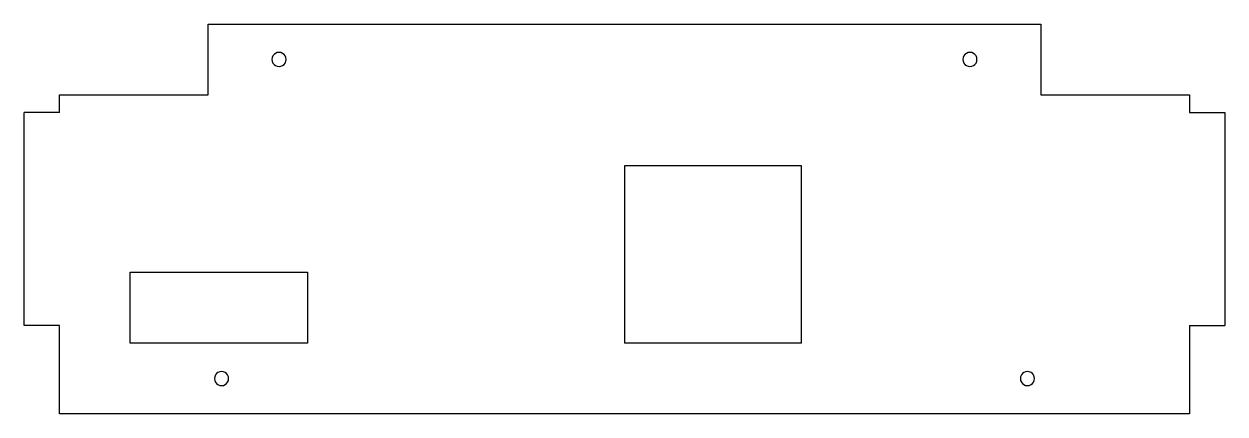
# Model space of a CAD drawing. Header units: metres. Extents: x 1057 to 1396, y 2181 to 2291.
import ezdxf

# ---------------------------------------------------------------- set-up
doc = ezdxf.new("R2010")
doc.units = ezdxf.units.M

msp = doc.modelspace()

# ---------------------------------------------------------------- linework, layer by layer
at = {"layer": 'GROUP0'}
for p, q in [((1108.81, 2291.1, 0), (1343.81, 2291.1, 0)), ((1108.81, 2271.1, 0), (1108.81, 2291.1, 0)), ((1343.81, 2291.1, 0), (1343.81, 2271.1, 0)), ((1126.88, 2281.62, 0), (1126.81, 2281.1, 0)), ((1127.08, 2282.1, 0), (1126.88, 2281.62, 0)), ((1127.4, 2282.51, 0), (1127.08, 2282.1, 0)), ((1127.81, 2282.83, 0), (1127.4, 2282.51, 0)), ((1128.29, 2283.03, 0), (1127.81, 2282.83, 0)), ((1128.81, 2283.1, 0), (1128.29, 2283.03, 0)), ((1129.33, 2283.03, 0), (1128.81, 2283.1, 0)), ((1129.81, 2282.83, 0), (1129.33, 2283.03, 0)), ((1130.23, 2282.51, 0), (1129.81, 2282.83, 0)), ((1130.54, 2282.1, 0), (1130.23, 2282.51, 0)), ((1130.74, 2281.62, 0), (1130.54, 2282.1, 0)), ((1130.81, 2281.1, 0), (1130.74, 2281.62, 0)), ((1321.88, 2281.62, 0), (1321.81, 2281.1, 0)), ((1322.08, 2282.1, 0), (1321.88, 2281.62, 0)), ((1322.4, 2282.51, 0), (1322.08, 2282.1, 0)), ((1322.81, 2282.83, 0), (1322.4, 2282.51, 0)), ((1323.29, 2283.03, 0), (1322.81, 2282.83, 0)), ((1323.81, 2283.1, 0), (1323.29, 2283.03, 0)), ((1324.33, 2283.03, 0), (1323.81, 2283.1, 0)), ((1324.81, 2282.83, 0), (1324.33, 2283.03, 0)), ((1325.23, 2282.51, 0), (1324.81, 2282.83, 0)), ((1325.54, 2282.1, 0), (1325.23, 2282.51, 0)), ((1325.74, 2281.62, 0), (1325.54, 2282.1, 0)), ((1325.81, 2281.1, 0), (1325.74, 2281.62, 0)), ((1126.81, 2281.1, 0), (1126.88, 2280.58, 0)), ((1126.88, 2280.58, 0), (1127.08, 2280.1, 0)), ((1127.08, 2280.1, 0), (1127.4, 2279.68, 0)), ((1127.4, 2279.68, 0), (1127.81, 2279.37, 0)), ((1127.81, 2279.37, 0), (1128.29, 2279.17, 0)), ((1128.29, 2279.17, 0), (1128.81, 2279.1, 0)), ((1128.81, 2279.1, 0), (1129.33, 2279.17, 0)), ((1129.33, 2279.17, 0), (1129.81, 2279.37, 0)), ((1129.81, 2279.37, 0), (1130.23, 2279.68, 0)), ((1130.23, 2279.68, 0), (1130.54, 2280.1, 0)), ((1130.54, 2280.1, 0), (1130.74, 2280.58, 0)), ((1130.74, 2280.58, 0), (1130.81, 2281.1, 0)), ((1321.81, 2281.1, 0), (1321.88, 2280.58, 0)), ((1321.88, 2280.58, 0), (1322.08, 2280.1, 0)), ((1322.08, 2280.1, 0), (1322.4, 2279.68, 0)), ((1322.4, 2279.68, 0), (1322.81, 2279.37, 0)), ((1322.81, 2279.37, 0), (1323.29, 2279.17, 0)), ((1323.29, 2279.17, 0), (1323.81, 2279.1, 0)), ((1323.81, 2279.1, 0), (1324.33, 2279.17, 0)), ((1324.33, 2279.17, 0), (1324.81, 2279.37, 0)), ((1324.81, 2279.37, 0), (1325.23, 2279.68, 0)), ((1325.23, 2279.68, 0), (1325.54, 2280.1, 0)), ((1325.54, 2280.1, 0), (1325.74, 2280.58, 0)), ((1325.74, 2280.58, 0), (1325.81, 2281.1, 0)), ((1066.81, 2271.1, 0), (1108.81, 2271.1, 0)), ((1066.81, 2266.1, 0), (1066.81, 2271.1, 0)), ((1343.81, 2271.1, 0), (1385.81, 2271.1, 0)), ((1385.81, 2271.1, 0), (1385.81, 2266.1, 0)), ((1056.81, 2206.1, 0), (1056.81, 2266.1, 0)), ((1066.81, 2266.1, 0), (1056.81, 2266.1, 0)), ((1385.81, 2266.1, 0), (1395.81, 2266.1, 0)), ((1395.81, 2266.1, 0), (1395.81, 2206.1, 0)), ((1226.31, 2251.1, 0), (1226.31, 2201.1, 0)), ((1276.31, 2251.1, 0), (1226.31, 2251.1, 0)), ((1276.31, 2201.1, 0), (1276.31, 2251.1, 0)), ((1086.81, 2201.1, 0), (1086.81, 2221.1, 0)), ((1086.81, 2221.1, 0), (1136.81, 2221.1, 0)), ((1136.81, 2221.1, 0), (1136.81, 2201.1, 0)), ((1066.81, 2206.1, 0), (1056.81, 2206.1, 0)), ((1066.81, 2181.1, 0), (1066.81, 2206.1, 0)), ((1385.81, 2206.1, 0), (1395.81, 2206.1, 0)), ((1385.81, 2206.1, 0), (1385.81, 2181.1, 0)), ((1136.81, 2201.1, 0), (1086.81, 2201.1, 0)), ((1276.31, 2201.1, 0), (1226.31, 2201.1, 0)), ((1110.63, 2191.62, 0), (1110.56, 2191.1, 0)), ((1110.56, 2191.1, 0), (1110.63, 2190.58, 0)), ((1110.83, 2192.1, 0), (1110.63, 2191.62, 0)), ((1110.63, 2190.58, 0), (1110.83, 2190.1, 0)), ((1111.15, 2192.51, 0), (1110.83, 2192.1, 0)), ((1110.83, 2190.1, 0), (1111.15, 2189.68, 0)), ((1111.56, 2192.83, 0), (1111.15, 2192.51, 0)), ((1112.04, 2193.03, 0), (1111.56, 2192.83, 0)), ((1112.56, 2193.1, 0), (1112.04, 2193.03, 0)), ((1113.08, 2193.03, 0), (1112.56, 2193.1, 0)), ((1113.56, 2192.83, 0), (1113.08, 2193.03, 0)), ((1113.98, 2192.51, 0), (1113.56, 2192.83, 0)), ((1114.29, 2192.1, 0), (1113.98, 2192.51, 0)), ((1113.98, 2189.68, 0), (1114.29, 2190.1, 0)), ((1114.49, 2191.62, 0), (1114.29, 2192.1, 0)), ((1114.29, 2190.1, 0), (1114.49, 2190.58, 0)), ((1114.56, 2191.1, 0), (1114.49, 2191.62, 0)), ((1114.49, 2190.58, 0), (1114.56, 2191.1, 0)), ((1338.13, 2191.62, 0), (1338.06, 2191.1, 0)), ((1338.06, 2191.1, 0), (1338.13, 2190.58, 0)), ((1338.33, 2192.1, 0), (1338.13, 2191.62, 0)), ((1338.13, 2190.58, 0), (1338.33, 2190.1, 0)), ((1338.65, 2192.51, 0), (1338.33, 2192.1, 0)), ((1338.33, 2190.1, 0), (1338.65, 2189.68)), ((1339.06, 2192.83, 0), (1338.65, 2192.51, 0)), ((1339.54, 2193.03, 0), (1339.06, 2192.83, 0)), ((1340.06, 2193.1, 0), (1339.54, 2193.03, 0)), ((1340.58, 2193.03, 0), (1340.06, 2193.1, 0)), ((1341.06, 2192.83, 0), (1340.58, 2193.03, 0)), ((1341.48, 2192.51, 0), (1341.06, 2192.83, 0)), ((1341.79, 2192.1, 0), (1341.48, 2192.51, 0)), ((1341.48, 2189.68, 0), (1341.79, 2190.1, 0)), ((1341.99, 2191.62, 0), (1341.79, 2192.1, 0)), ((1341.79, 2190.1, 0), (1341.99, 2190.58, 0)), ((1342.06, 2191.1, 0), (1341.99, 2191.62, 0)), ((1341.99, 2190.58, 0), (1342.06, 2191.1, 0)), ((1111.15, 2189.68, 0), (1111.56, 2189.37, 0)), ((1111.56, 2189.37, 0), (1112.04, 2189.17, 0)), ((1112.04, 2189.17, 0), (1112.56, 2189.1, 0)), ((1112.56, 2189.1, 0), (1113.08, 2189.17, 0)), ((1113.08, 2189.17, 0), (1113.56, 2189.37, 0)), ((1113.56, 2189.37, 0), (1113.98, 2189.68, 0)), ((1338.65, 2189.68), (1339.06, 2189.37, 0)), ((1339.06, 2189.37, 0), (1339.54, 2189.17, 0)), ((1339.54, 2189.17, 0), (1340.06, 2189.1, 0)), ((1340.06, 2189.1, 0), (1340.58, 2189.17, 0)), ((1340.58, 2189.17, 0), (1341.06, 2189.37, 0)), ((1341.06, 2189.37, 0), (1341.48, 2189.68, 0)), ((1385.81, 2181.1, 0), (1066.81, 2181.1, 0))]:
    msp.add_line(p, q, dxfattribs=at)

doc.saveas('drawing.dxf')
